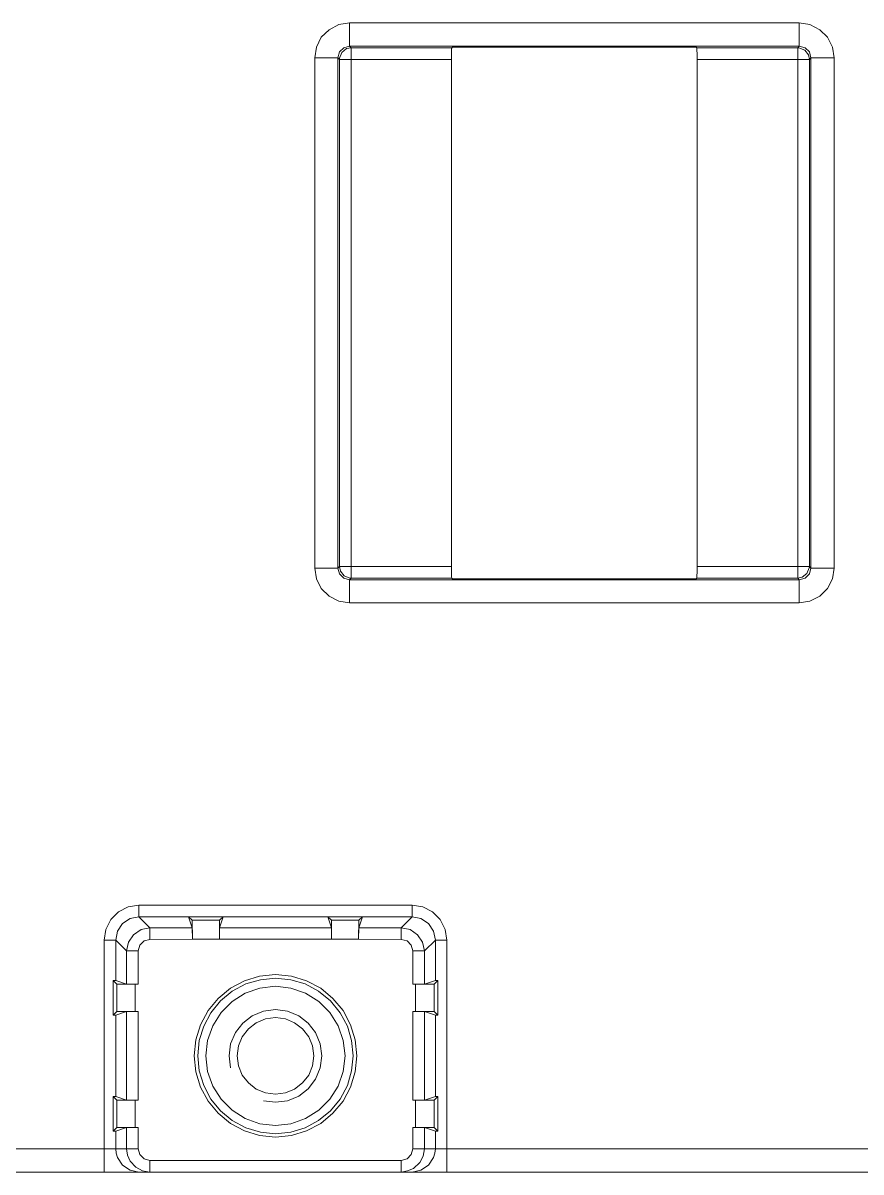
# Model space of a CAD drawing. Header units: millimetres. Extents: x 33157 to 59611, y -29750 to 1750.
# Drawn here: x 54873.83 to 54909.94, y -3217.21 to -3167.72 of the extents above; entities that cross this region are included whole.
import ezdxf

# ---------------------------------------------------------------- set-up
doc = ezdxf.new("R2010")
doc.units = ezdxf.units.MM
doc.layers.add('layer 1', color=7, linetype='Continuous', lineweight=18)

msp = doc.modelspace()

# ---------------------------------------------------------------- linework, layer by layer
at = {"layer": 'layer 1', "lineweight": 9}
for p, q in [((54887.894, -3167.717), (54887.894, -3168.717)), ((54907.277, -3167.717), (54907.277, -3168.717)), ((54886.401, -3169.217), (54886.401, -3191.2)), ((54887.393, -3169.217), (54887.393, -3191.2)), ((54887.964, -3168.787), (54887.964, -3191.63)), ((54907.215, -3168.787), (54907.215, -3191.63)), ((54907.777, -3169.217), (54907.777, -3191.2)), ((54908.778, -3169.217), (54908.778, -3191.2)), ((54887.463, -3169.287), (54887.463, -3191.13)), ((54892.3, -3169.287), (54892.3, -3191.13)), ((54902.879, -3169.287), (54902.879, -3191.13)), ((54907.716, -3169.287), (54907.716, -3191.13)), ((54887.894, -3191.701), (54887.894, -3192.701)), ((54907.277, -3191.701), (54907.277, -3192.701)), ((54878.817, -3205.724), (54878.817, -3206.225)), ((54890.597, -3205.724), (54890.597, -3206.225)), ((54879.291, -3206.69), (54879.291, -3207.19)), ((54882.293, -3206.69), (54882.293, -3207.181)), ((54887.121, -3206.365), (54887.121, -3207.181)), ((54887.121, -3206.69), (54887.121, -3207.181)), ((54890.123, -3206.69), (54890.123, -3207.19)), ((54877.324, -3207.225), (54877.324, -3217.212)), ((54877.825, -3207.225), (54877.825, -3208.963)), ((54891.598, -3207.225), (54891.598, -3208.963)), ((54892.099, -3207.225), (54892.099, -3217.212)), ((54878.29, -3207.69), (54878.29, -3209.121)), ((54878.79, -3207.69), (54878.79, -3209.121)), ((54890.624, -3207.69), (54890.624, -3209.121)), ((54891.124, -3207.69), (54891.124, -3209.121)), ((54877.71, -3208.963), (54877.71, -3210.454)), ((54877.868, -3209.121), (54877.868, -3210.296)), ((54878.667, -3209.121), (54878.667, -3210.296)), ((54890.747, -3209.121), (54890.747, -3210.296)), ((54891.545, -3209.121), (54891.545, -3210.296)), ((54891.703, -3208.963), (54891.703, -3210.454)), ((54878.29, -3210.296), (54878.29, -3214.123)), ((54878.79, -3210.296), (54878.79, -3214.123)), ((54890.624, -3210.296), (54890.624, -3214.123)), ((54891.124, -3210.296), (54891.124, -3214.123)), ((54877.825, -3210.454), (54877.825, -3213.965)), ((54891.598, -3210.454), (54891.598, -3213.965)), ((54877.71, -3213.965), (54877.71, -3215.457)), ((54877.868, -3214.114), (54877.868, -3215.299)), ((54878.667, -3214.123), (54878.667, -3215.29)), ((54890.747, -3214.123), (54890.747, -3215.29)), ((54891.545, -3214.114), (54891.545, -3215.299)), ((54891.703, -3213.965), (54891.703, -3215.457)), ((54877.825, -3215.457), (54877.825, -3216.211)), ((54878.29, -3215.299), (54878.29, -3216.211)), ((54878.79, -3215.29), (54878.79, -3216.211)), ((54890.624, -3215.29), (54890.624, -3216.211)), ((54891.124, -3215.299), (54891.124, -3216.211)), ((54891.598, -3215.457), (54891.598, -3216.211)), ((54879.291, -3216.712), (54879.291, -3217.212)), ((54890.123, -3216.712), (54890.123, -3217.212))]:
    msp.add_line(p, q, dxfattribs=at)
for points, knots in [([(54887.894, -3167.717), (54887.894, -3167.717), (54887.437, -3167.787), (54887.437, -3167.787), (54887.437, -3167.787), (54887.016, -3168.006), (54887.016, -3168.006), (54887.016, -3168.006), (54886.682, -3168.331), (54886.682, -3168.331), (54886.682, -3168.331), (54886.471, -3168.752), (54886.471, -3168.752), (54886.471, -3168.752), (54886.401, -3169.217), (54886.401, -3169.217)], [0, 0, 0, 0, 152152.135528, 152152.135528, 152152.135528, 304304.271057, 304304.271057, 304304.271057, 456456.406585, 456456.406585, 456456.406585, 608608.542113, 608608.542113, 608608.542113, 760760.677642, 760760.677642, 760760.677642, 760760.677642]), ([(54908.778, -3169.217), (54908.778, -3169.217), (54908.707, -3168.752), (54908.707, -3168.752), (54908.707, -3168.752), (54908.497, -3168.331), (54908.497, -3168.331), (54908.497, -3168.331), (54908.163, -3168.006), (54908.163, -3168.006), (54908.163, -3168.006), (54907.742, -3167.787), (54907.742, -3167.787), (54907.742, -3167.787), (54907.277, -3167.717), (54907.277, -3167.717)], [0, 0, 0, 0, 152210.194317, 152210.194317, 152210.194317, 304420.388634, 304420.388634, 304420.388634, 456630.582951, 456630.582951, 456630.582951, 608840.777267, 608840.777267, 608840.777267, 761050.971584, 761050.971584, 761050.971584, 761050.971584]), ([(54887.894, -3168.717), (54887.894, -3168.717), (54887.648, -3168.787), (54887.648, -3168.787), (54887.648, -3168.787), (54887.463, -3168.963), (54887.463, -3168.963), (54887.463, -3168.963), (54887.393, -3169.217), (54887.393, -3169.217)], [0, 0, 0, 0, 162601.489823, 162601.489823, 162601.489823, 325202.979645, 325202.979645, 325202.979645, 487804.469468, 487804.469468, 487804.469468, 487804.469468]), ([(54907.777, -3169.217), (54907.777, -3169.217), (54907.716, -3168.963), (54907.716, -3168.963), (54907.716, -3168.963), (54907.531, -3168.787), (54907.531, -3168.787), (54907.531, -3168.787), (54907.277, -3168.717), (54907.277, -3168.717)], [0, 0, 0, 0, 162659.407364, 162659.407364, 162659.407364, 325318.814727, 325318.814727, 325318.814727, 487978.222091, 487978.222091, 487978.222091, 487978.222091]), ([(54887.771, -3168.822), (54887.771, -3168.822), (54887.569, -3168.989), (54887.569, -3168.989), (54887.569, -3168.989), (54887.472, -3169.235), (54887.472, -3169.235)], [0, 0, 0, 0, 176465.998429, 176465.998429, 176465.998429, 352931.996858, 352931.996858, 352931.996858, 352931.996858]), ([(54892.309, -3168.787), (54892.309, -3168.787), (54892.309, -3168.796), (54892.309, -3168.796), (54892.309, -3168.796), (54892.3, -3168.822), (54892.3, -3168.822), (54892.3, -3168.822), (54892.3, -3168.875), (54892.3, -3168.875), (54892.3, -3168.875), (54892.3, -3168.936), (54892.3, -3168.936), (54892.3, -3168.936), (54892.3, -3169.007), (54892.3, -3169.007), (54892.3, -3169.007), (54892.3, -3169.094), (54892.3, -3169.094), (54892.3, -3169.094), (54892.3, -3169.191), (54892.3, -3169.191), (54892.3, -3169.191), (54892.3, -3169.287), (54892.3, -3169.287)], [0, 0, 0, 0, 146494.088506, 146494.088506, 146494.088506, 292988.177012, 292988.177012, 292988.177012, 439482.265517, 439482.265517, 439482.265517, 585976.354023, 585976.354023, 585976.354023, 732470.442529, 732470.442529, 732470.442529, 878964.531035, 878964.531035, 878964.531035, 1025458.61954, 1025458.61954, 1025458.61954, 1171952.708046, 1171952.708046, 1171952.708046, 1171952.708046]), ([(54902.879, -3169.287), (54902.879, -3169.287), (54902.879, -3169.191), (54902.879, -3169.191), (54902.879, -3169.191), (54902.879, -3169.094), (54902.879, -3169.094), (54902.879, -3169.094), (54902.879, -3169.007), (54902.879, -3169.007), (54902.879, -3169.007), (54902.87, -3168.936), (54902.87, -3168.936), (54902.87, -3168.936), (54902.87, -3168.875), (54902.87, -3168.875), (54902.87, -3168.875), (54902.87, -3168.822), (54902.87, -3168.822), (54902.87, -3168.822), (54902.87, -3168.796), (54902.87, -3168.796), (54902.87, -3168.796), (54902.87, -3168.787), (54902.87, -3168.787)], [0, 0, 0, 0, 146521.433769, 146521.433769, 146521.433769, 293042.867539, 293042.867539, 293042.867539, 439564.301308, 439564.301308, 439564.301308, 586085.735077, 586085.735077, 586085.735077, 732607.168847, 732607.168847, 732607.168847, 879128.602616, 879128.602616, 879128.602616, 1025650.036385, 1025650.036385, 1025650.036385, 1172171.470155, 1172171.470155, 1172171.470155, 1172171.470155]), ([(54907.672, -3169.094), (54907.672, -3169.094), (54907.514, -3168.884), (54907.514, -3168.884), (54907.514, -3168.884), (54907.268, -3168.787), (54907.268, -3168.787)], [0, 0, 0, 0, 176527.992055, 176527.992055, 176527.992055, 353055.984111, 353055.984111, 353055.984111, 353055.984111]), ([(54886.401, -3191.2), (54886.401, -3191.2), (54886.471, -3191.666), (54886.471, -3191.666), (54886.471, -3191.666), (54886.682, -3192.078), (54886.682, -3192.078), (54886.682, -3192.078), (54887.016, -3192.411), (54887.016, -3192.411), (54887.016, -3192.411), (54887.437, -3192.622), (54887.437, -3192.622), (54887.437, -3192.622), (54887.894, -3192.701), (54887.894, -3192.701)], [0, 0, 0, 0, 152183.88169, 152183.88169, 152183.88169, 304367.76338, 304367.76338, 304367.76338, 456551.645069, 456551.645069, 456551.645069, 608735.526759, 608735.526759, 608735.526759, 760919.408449, 760919.408449, 760919.408449, 760919.408449]), ([(54887.393, -3191.2), (54887.393, -3191.2), (54887.463, -3191.446), (54887.463, -3191.446), (54887.463, -3191.446), (54887.648, -3191.63), (54887.648, -3191.63), (54887.648, -3191.63), (54887.894, -3191.701), (54887.894, -3191.701)], [0, 0, 0, 0, 162632.702494, 162632.702494, 162632.702494, 325265.404988, 325265.404988, 325265.404988, 487898.107482, 487898.107482, 487898.107482, 487898.107482]), ([(54887.507, -3191.323), (54887.507, -3191.323), (54887.665, -3191.534), (54887.665, -3191.534), (54887.665, -3191.534), (54887.911, -3191.63), (54887.911, -3191.63)], [0, 0, 0, 0, 176504.243212, 176504.243212, 176504.243212, 353008.486423, 353008.486423, 353008.486423, 353008.486423]), ([(54892.3, -3191.13), (54892.3, -3191.13), (54892.3, -3191.227), (54892.3, -3191.227), (54892.3, -3191.227), (54892.3, -3191.323), (54892.3, -3191.323), (54892.3, -3191.323), (54892.3, -3191.411), (54892.3, -3191.411), (54892.3, -3191.411), (54892.3, -3191.481), (54892.3, -3191.481), (54892.3, -3191.481), (54892.3, -3191.543), (54892.3, -3191.543), (54892.3, -3191.543), (54892.3, -3191.595), (54892.3, -3191.595), (54892.3, -3191.595), (54892.309, -3191.622), (54892.309, -3191.622), (54892.309, -3191.622), (54892.309, -3191.63), (54892.309, -3191.63)], [0, 0, 0, 0, 146525.330256, 146525.330256, 146525.330256, 293050.660511, 293050.660511, 293050.660511, 439575.990767, 439575.990767, 439575.990767, 586101.321022, 586101.321022, 586101.321022, 732626.651278, 732626.651278, 732626.651278, 879151.981533, 879151.981533, 879151.981533, 1025677.311789, 1025677.311789, 1025677.311789, 1172202.642045, 1172202.642045, 1172202.642045, 1172202.642045]), ([(54902.87, -3191.63), (54902.87, -3191.63), (54902.87, -3191.622), (54902.87, -3191.622), (54902.87, -3191.622), (54902.87, -3191.595), (54902.87, -3191.595), (54902.87, -3191.595), (54902.87, -3191.543), (54902.87, -3191.543), (54902.87, -3191.543), (54902.87, -3191.481), (54902.87, -3191.481), (54902.87, -3191.481), (54902.879, -3191.411), (54902.879, -3191.411), (54902.879, -3191.411), (54902.879, -3191.323), (54902.879, -3191.323), (54902.879, -3191.323), (54902.879, -3191.227), (54902.879, -3191.227), (54902.879, -3191.227), (54902.879, -3191.13), (54902.879, -3191.13)], [0, 0, 0, 0, 146553.050463, 146553.050463, 146553.050463, 293106.100926, 293106.100926, 293106.100926, 439659.151389, 439659.151389, 439659.151389, 586212.201852, 586212.201852, 586212.201852, 732765.252316, 732765.252316, 732765.252316, 879318.302779, 879318.302779, 879318.302779, 1025871.353242, 1025871.353242, 1025871.353242, 1172424.403705, 1172424.403705, 1172424.403705, 1172424.403705]), ([(54907.277, -3192.701), (54907.277, -3192.701), (54907.742, -3192.622), (54907.742, -3192.622), (54907.742, -3192.622), (54908.163, -3192.411), (54908.163, -3192.411), (54908.163, -3192.411), (54908.497, -3192.078), (54908.497, -3192.078), (54908.497, -3192.078), (54908.707, -3191.666), (54908.707, -3191.666), (54908.707, -3191.666), (54908.778, -3191.2), (54908.778, -3191.2)], [0, 0, 0, 0, 152241.936114, 152241.936114, 152241.936114, 304483.872227, 304483.872227, 304483.872227, 456725.808341, 456725.808341, 456725.808341, 608967.744455, 608967.744455, 608967.744455, 761209.680568, 761209.680568, 761209.680568, 761209.680568]), ([(54907.277, -3191.701), (54907.277, -3191.701), (54907.531, -3191.63), (54907.531, -3191.63), (54907.531, -3191.63), (54907.716, -3191.446), (54907.716, -3191.446), (54907.716, -3191.446), (54907.777, -3191.2), (54907.777, -3191.2)], [0, 0, 0, 0, 162690.618685, 162690.618685, 162690.618685, 325381.237369, 325381.237369, 325381.237369, 488071.856054, 488071.856054, 488071.856054, 488071.856054]), ([(54907.4, -3191.595), (54907.4, -3191.595), (54907.61, -3191.429), (54907.61, -3191.429), (54907.61, -3191.429), (54907.707, -3191.183), (54907.707, -3191.183)], [0, 0, 0, 0, 176566.225669, 176566.225669, 176566.225669, 353132.451337, 353132.451337, 353132.451337, 353132.451337]), ([(54878.817, -3205.724), (54878.817, -3205.724), (54878.36, -3205.794), (54878.36, -3205.794), (54878.36, -3205.794), (54877.939, -3206.005), (54877.939, -3206.005), (54877.939, -3206.005), (54877.605, -3206.339), (54877.605, -3206.339), (54877.605, -3206.339), (54877.394, -3206.76), (54877.394, -3206.76), (54877.394, -3206.76), (54877.324, -3207.225), (54877.324, -3207.225)], [0, 0, 0, 0, 152179.056856, 152179.056856, 152179.056856, 304358.113713, 304358.113713, 304358.113713, 456537.170569, 456537.170569, 456537.170569, 608716.227425, 608716.227425, 608716.227425, 760895.284282, 760895.284282, 760895.284282, 760895.284282]), ([(54892.099, -3207.225), (54892.099, -3207.225), (54892.019, -3206.76), (54892.019, -3206.76), (54892.019, -3206.76), (54891.809, -3206.339), (54891.809, -3206.339), (54891.809, -3206.339), (54891.475, -3206.005), (54891.475, -3206.005), (54891.475, -3206.005), (54891.063, -3205.794), (54891.063, -3205.794), (54891.063, -3205.794), (54890.597, -3205.724), (54890.597, -3205.724)], [0, 0, 0, 0, 152216.614926, 152216.614926, 152216.614926, 304433.229853, 304433.229853, 304433.229853, 456649.844779, 456649.844779, 456649.844779, 608866.459705, 608866.459705, 608866.459705, 761083.074632, 761083.074632, 761083.074632, 761083.074632]), ([(54878.817, -3206.225), (54878.817, -3206.225), (54878.439, -3206.295), (54878.439, -3206.295), (54878.439, -3206.295), (54878.114, -3206.514), (54878.114, -3206.514), (54878.114, -3206.514), (54877.895, -3206.839), (54877.895, -3206.839), (54877.895, -3206.839), (54877.825, -3207.225), (54877.825, -3207.225)], [0, 0, 0, 0, 156506.190514, 156506.190514, 156506.190514, 313012.381028, 313012.381028, 313012.381028, 469518.571542, 469518.571542, 469518.571542, 626024.762056, 626024.762056, 626024.762056, 626024.762056]), ([(54891.598, -3207.225), (54891.598, -3207.225), (54891.519, -3206.839), (54891.519, -3206.839), (54891.519, -3206.839), (54891.3, -3206.514), (54891.3, -3206.514), (54891.3, -3206.514), (54890.975, -3206.295), (54890.975, -3206.295), (54890.975, -3206.295), (54890.597, -3206.225), (54890.597, -3206.225)], [0, 0, 0, 0, 156542.631304, 156542.631304, 156542.631304, 313085.262608, 313085.262608, 313085.262608, 469627.893912, 469627.893912, 469627.893912, 626170.525216, 626170.525216, 626170.525216, 626170.525216]), ([(54879.291, -3206.69), (54879.291, -3206.69), (54878.913, -3206.769), (54878.913, -3206.769), (54878.913, -3206.769), (54878.588, -3206.988), (54878.588, -3206.988), (54878.588, -3206.988), (54878.369, -3207.313), (54878.369, -3207.313), (54878.369, -3207.313), (54878.29, -3207.69), (54878.29, -3207.69)], [0, 0, 0, 0, 156508.204049, 156508.204049, 156508.204049, 313016.408098, 313016.408098, 313016.408098, 469524.612147, 469524.612147, 469524.612147, 626032.816196, 626032.816196, 626032.816196, 626032.816196]), ([(54891.124, -3207.69), (54891.124, -3207.69), (54891.045, -3207.313), (54891.045, -3207.313), (54891.045, -3207.313), (54890.834, -3206.988), (54890.834, -3206.988), (54890.834, -3206.988), (54890.51, -3206.769), (54890.51, -3206.769), (54890.51, -3206.769), (54890.123, -3206.69), (54890.123, -3206.69)], [0, 0, 0, 0, 156542.052478, 156542.052478, 156542.052478, 313084.104957, 313084.104957, 313084.104957, 469626.157435, 469626.157435, 469626.157435, 626168.209913, 626168.209913, 626168.209913, 626168.209913]), ([(54879.291, -3207.19), (54879.291, -3207.19), (54879.045, -3207.26), (54879.045, -3207.26), (54879.045, -3207.26), (54878.86, -3207.444), (54878.86, -3207.444), (54878.86, -3207.444), (54878.79, -3207.69), (54878.79, -3207.69)], [0, 0, 0, 0, 162629.977243, 162629.977243, 162629.977243, 325259.954486, 325259.954486, 325259.954486, 487889.931729, 487889.931729, 487889.931729, 487889.931729]), ([(54890.624, -3207.69), (54890.624, -3207.69), (54890.553, -3207.444), (54890.553, -3207.444), (54890.553, -3207.444), (54890.378, -3207.26), (54890.378, -3207.26), (54890.378, -3207.26), (54890.123, -3207.19), (54890.123, -3207.19)], [0, 0, 0, 0, 162663.250289, 162663.250289, 162663.250289, 325326.500578, 325326.500578, 325326.500578, 487989.750867, 487989.750867, 487989.750867, 487989.750867]), ([(54888.21, -3212.21), (54888.21, -3212.21), (54888.139, -3211.525), (54888.139, -3211.525), (54888.139, -3211.525), (54887.937, -3210.867), (54887.937, -3210.867), (54887.937, -3210.867), (54887.621, -3210.261), (54887.621, -3210.261), (54887.621, -3210.261), (54887.182, -3209.735), (54887.182, -3209.735), (54887.182, -3209.735), (54886.656, -3209.296), (54886.656, -3209.296), (54886.656, -3209.296), (54886.05, -3208.971), (54886.05, -3208.971), (54886.05, -3208.971), (54885.392, -3208.778), (54885.392, -3208.778), (54885.392, -3208.778), (54884.707, -3208.708), (54884.707, -3208.708), (54884.707, -3208.708), (54884.022, -3208.778), (54884.022, -3208.778), (54884.022, -3208.778), (54883.373, -3208.971), (54883.373, -3208.971), (54883.373, -3208.971), (54882.767, -3209.296), (54882.767, -3209.296), (54882.767, -3209.296), (54882.231, -3209.735), (54882.231, -3209.735), (54882.231, -3209.735), (54881.801, -3210.261), (54881.801, -3210.261), (54881.801, -3210.261), (54881.476, -3210.867), (54881.476, -3210.867), (54881.476, -3210.867), (54881.275, -3211.525), (54881.275, -3211.525), (54881.275, -3211.525), (54881.204, -3212.21), (54881.204, -3212.21), (54881.204, -3212.21), (54881.275, -3212.894), (54881.275, -3212.894), (54881.275, -3212.894), (54881.476, -3213.552), (54881.476, -3213.552), (54881.476, -3213.552), (54881.801, -3214.158), (54881.801, -3214.158), (54881.801, -3214.158), (54882.231, -3214.684), (54882.231, -3214.684), (54882.231, -3214.684), (54882.767, -3215.123), (54882.767, -3215.123), (54882.767, -3215.123), (54883.373, -3215.439), (54883.373, -3215.439), (54883.373, -3215.439), (54884.022, -3215.641), (54884.022, -3215.641), (54884.022, -3215.641), (54884.707, -3215.711), (54884.707, -3215.711), (54884.707, -3215.711), (54885.392, -3215.641), (54885.392, -3215.641), (54885.392, -3215.641), (54886.05, -3215.439), (54886.05, -3215.439), (54886.05, -3215.439), (54886.656, -3215.123), (54886.656, -3215.123), (54886.656, -3215.123), (54887.182, -3214.684), (54887.182, -3214.684), (54887.182, -3214.684), (54887.621, -3214.158), (54887.621, -3214.158), (54887.621, -3214.158), (54887.937, -3213.552), (54887.937, -3213.552), (54887.937, -3213.552), (54888.139, -3212.894), (54888.139, -3212.894), (54888.139, -3212.894), (54888.21, -3212.21), (54888.21, -3212.21)], [0, 0, 0, 0, 139023.670189, 139023.670189, 139023.670189, 278047.340378, 278047.340378, 278047.340378, 417071.010566, 417071.010566, 417071.010566, 556094.680755, 556094.680755, 556094.680755, 695118.350944, 695118.350944, 695118.350944, 834142.021133, 834142.021133, 834142.021133, 973165.691322, 973165.691322, 973165.691322, 1112189.361511, 1112189.361511, 1112189.361511, 1251213.031699, 1251213.031699, 1251213.031699, 1390236.701888, 1390236.701888, 1390236.701888, 1529260.372077, 1529260.372077, 1529260.372077, 1668284.042266, 1668284.042266, 1668284.042266, 1807307.712455, 1807307.712455, 1807307.712455, 1946331.382643, 1946331.382643, 1946331.382643, 2085355.052832, 2085355.052832, 2085355.052832, 2224378.723021, 2224378.723021, 2224378.723021, 2363402.39321, 2363402.39321, 2363402.39321, 2502426.063399, 2502426.063399, 2502426.063399, 2641449.733587, 2641449.733587, 2641449.733587, 2780473.403776, 2780473.403776, 2780473.403776, 2919497.073965, 2919497.073965, 2919497.073965, 3058520.744154, 3058520.744154, 3058520.744154, 3197544.414343, 3197544.414343, 3197544.414343, 3336568.084532, 3336568.084532, 3336568.084532, 3475591.75472, 3475591.75472, 3475591.75472, 3614615.424909, 3614615.424909, 3614615.424909, 3753639.095098, 3753639.095098, 3753639.095098, 3892662.765287, 3892662.765287, 3892662.765287, 4031686.435476, 4031686.435476, 4031686.435476, 4170710.105664, 4170710.105664, 4170710.105664, 4309733.775853, 4309733.775853, 4309733.775853, 4448757.446042, 4448757.446042, 4448757.446042, 4448757.446042]), ([(54877.825, -3208.963), (54877.825, -3208.963), (54877.816, -3208.963), (54877.816, -3208.963), (54877.816, -3208.963), (54877.789, -3208.963), (54877.789, -3208.963), (54877.789, -3208.963), (54877.754, -3208.963), (54877.754, -3208.963), (54877.754, -3208.963), (54877.71, -3208.963), (54877.71, -3208.963)], [0, 0, 0, 0, 156509.463274, 156509.463274, 156509.463274, 313018.926549, 313018.926549, 313018.926549, 469528.389823, 469528.389823, 469528.389823, 626037.853098, 626037.853098, 626037.853098, 626037.853098]), ([(54877.868, -3209.121), (54877.868, -3209.121), (54877.886, -3209.121), (54877.886, -3209.121), (54877.886, -3209.121), (54877.93, -3209.121), (54877.93, -3209.121), (54877.93, -3209.121), (54878, -3209.121), (54878, -3209.121), (54878, -3209.121), (54878.105, -3209.121), (54878.105, -3209.121), (54878.105, -3209.121), (54878.228, -3209.121), (54878.228, -3209.121), (54878.228, -3209.121), (54878.36, -3209.121), (54878.36, -3209.121), (54878.36, -3209.121), (54878.509, -3209.121), (54878.509, -3209.121), (54878.509, -3209.121), (54878.667, -3209.121), (54878.667, -3209.121)], [0, 0, 0, 0, 146513.395901, 146513.395901, 146513.395901, 293026.791803, 293026.791803, 293026.791803, 439540.187704, 439540.187704, 439540.187704, 586053.583605, 586053.583605, 586053.583605, 732566.979506, 732566.979506, 732566.979506, 879080.375408, 879080.375408, 879080.375408, 1025593.771309, 1025593.771309, 1025593.771309, 1172107.16721, 1172107.16721, 1172107.16721, 1172107.16721]), ([(54878.29, -3209.121), (54878.29, -3209.121), (54878.307, -3209.121), (54878.307, -3209.121), (54878.307, -3209.121), (54878.334, -3209.121), (54878.334, -3209.121), (54878.334, -3209.121), (54878.378, -3209.121), (54878.378, -3209.121), (54878.378, -3209.121), (54878.448, -3209.121), (54878.448, -3209.121), (54878.448, -3209.121), (54878.518, -3209.121), (54878.518, -3209.121), (54878.518, -3209.121), (54878.606, -3209.121), (54878.606, -3209.121), (54878.606, -3209.121), (54878.694, -3209.121), (54878.694, -3209.121), (54878.694, -3209.121), (54878.79, -3209.121), (54878.79, -3209.121)], [0, 0, 0, 0, 146514.383051, 146514.383051, 146514.383051, 293028.766102, 293028.766102, 293028.766102, 439543.149153, 439543.149153, 439543.149153, 586057.532205, 586057.532205, 586057.532205, 732571.915256, 732571.915256, 732571.915256, 879086.298307, 879086.298307, 879086.298307, 1025600.681358, 1025600.681358, 1025600.681358, 1172115.064409, 1172115.064409, 1172115.064409, 1172115.064409]), ([(54888.06, -3212.21), (54888.06, -3212.21), (54887.99, -3211.551), (54887.99, -3211.551), (54887.99, -3211.551), (54887.806, -3210.928), (54887.806, -3210.928), (54887.806, -3210.928), (54887.49, -3210.349), (54887.49, -3210.349), (54887.49, -3210.349), (54887.077, -3209.84), (54887.077, -3209.84), (54887.077, -3209.84), (54886.568, -3209.428), (54886.568, -3209.428), (54886.568, -3209.428), (54885.989, -3209.112), (54885.989, -3209.112), (54885.989, -3209.112), (54885.365, -3208.927), (54885.365, -3208.927), (54885.365, -3208.927), (54884.707, -3208.857), (54884.707, -3208.857), (54884.707, -3208.857), (54884.057, -3208.927), (54884.057, -3208.927), (54884.057, -3208.927), (54883.425, -3209.112), (54883.425, -3209.112), (54883.425, -3209.112), (54882.846, -3209.428), (54882.846, -3209.428), (54882.846, -3209.428), (54882.337, -3209.84), (54882.337, -3209.84), (54882.337, -3209.84), (54881.924, -3210.349), (54881.924, -3210.349), (54881.924, -3210.349), (54881.617, -3210.928), (54881.617, -3210.928), (54881.617, -3210.928), (54881.424, -3211.551), (54881.424, -3211.551), (54881.424, -3211.551), (54881.362, -3212.21), (54881.362, -3212.21), (54881.362, -3212.21), (54881.424, -3212.859), (54881.424, -3212.859), (54881.424, -3212.859), (54881.617, -3213.491), (54881.617, -3213.491), (54881.617, -3213.491), (54881.924, -3214.07), (54881.924, -3214.07), (54881.924, -3214.07), (54882.337, -3214.579), (54882.337, -3214.579), (54882.337, -3214.579), (54882.846, -3214.991), (54882.846, -3214.991), (54882.846, -3214.991), (54883.425, -3215.307), (54883.425, -3215.307), (54883.425, -3215.307), (54884.057, -3215.492), (54884.057, -3215.492), (54884.057, -3215.492), (54884.707, -3215.562), (54884.707, -3215.562), (54884.707, -3215.562), (54885.365, -3215.492), (54885.365, -3215.492), (54885.365, -3215.492), (54885.989, -3215.307), (54885.989, -3215.307), (54885.989, -3215.307), (54886.568, -3214.991), (54886.568, -3214.991), (54886.568, -3214.991), (54887.077, -3214.579), (54887.077, -3214.579), (54887.077, -3214.579), (54887.49, -3214.07), (54887.49, -3214.07), (54887.49, -3214.07), (54887.806, -3213.491), (54887.806, -3213.491), (54887.806, -3213.491), (54887.99, -3212.859), (54887.99, -3212.859), (54887.99, -3212.859), (54888.06, -3212.21), (54888.06, -3212.21)], [0, 0, 0, 0, 139024.21953, 139024.21953, 139024.21953, 278048.439061, 278048.439061, 278048.439061, 417072.658591, 417072.658591, 417072.658591, 556096.878122, 556096.878122, 556096.878122, 695121.097652, 695121.097652, 695121.097652, 834145.317182, 834145.317182, 834145.317182, 973169.536713, 973169.536713, 973169.536713, 1112193.756243, 1112193.756243, 1112193.756243, 1251217.975774, 1251217.975774, 1251217.975774, 1390242.195304, 1390242.195304, 1390242.195304, 1529266.414834, 1529266.414834, 1529266.414834, 1668290.634365, 1668290.634365, 1668290.634365, 1807314.853895, 1807314.853895, 1807314.853895, 1946339.073425, 1946339.073425, 1946339.073425, 2085363.292956, 2085363.292956, 2085363.292956, 2224387.512486, 2224387.512486, 2224387.512486, 2363411.732017, 2363411.732017, 2363411.732017, 2502435.951547, 2502435.951547, 2502435.951547, 2641460.171077, 2641460.171077, 2641460.171077, 2780484.390608, 2780484.390608, 2780484.390608, 2919508.610138, 2919508.610138, 2919508.610138, 3058532.829669, 3058532.829669, 3058532.829669, 3197557.049199, 3197557.049199, 3197557.049199, 3336581.268729, 3336581.268729, 3336581.268729, 3475605.48826, 3475605.48826, 3475605.48826, 3614629.70779, 3614629.70779, 3614629.70779, 3753653.927321, 3753653.927321, 3753653.927321, 3892678.146851, 3892678.146851, 3892678.146851, 4031702.366381, 4031702.366381, 4031702.366381, 4170726.585912, 4170726.585912, 4170726.585912, 4309750.805442, 4309750.805442, 4309750.805442, 4448775.024973, 4448775.024973, 4448775.024973, 4448775.024973]), ([(54887.709, -3212.21), (54887.709, -3212.21), (54887.63, -3211.543), (54887.63, -3211.543), (54887.63, -3211.543), (54887.411, -3210.911), (54887.411, -3210.911), (54887.411, -3210.911), (54887.051, -3210.34), (54887.051, -3210.34), (54887.051, -3210.34), (54886.577, -3209.866), (54886.577, -3209.866), (54886.577, -3209.866), (54886.006, -3209.507), (54886.006, -3209.507), (54886.006, -3209.507), (54885.374, -3209.287), (54885.374, -3209.287), (54885.374, -3209.287), (54884.707, -3209.208), (54884.707, -3209.208), (54884.707, -3209.208), (54884.04, -3209.287), (54884.04, -3209.287), (54884.04, -3209.287), (54883.408, -3209.507), (54883.408, -3209.507), (54883.408, -3209.507), (54882.837, -3209.866), (54882.837, -3209.866), (54882.837, -3209.866), (54882.363, -3210.34), (54882.363, -3210.34), (54882.363, -3210.34), (54882.003, -3210.911), (54882.003, -3210.911), (54882.003, -3210.911), (54881.784, -3211.543), (54881.784, -3211.543), (54881.784, -3211.543), (54881.705, -3212.21), (54881.705, -3212.21), (54881.705, -3212.21), (54881.784, -3212.877), (54881.784, -3212.877), (54881.784, -3212.877), (54882.003, -3213.508), (54882.003, -3213.508), (54882.003, -3213.508), (54882.363, -3214.079), (54882.363, -3214.079), (54882.363, -3214.079), (54882.837, -3214.553), (54882.837, -3214.553), (54882.837, -3214.553), (54883.408, -3214.913), (54883.408, -3214.913), (54883.408, -3214.913), (54884.04, -3215.132), (54884.04, -3215.132), (54884.04, -3215.132), (54884.707, -3215.211), (54884.707, -3215.211), (54884.707, -3215.211), (54885.374, -3215.132), (54885.374, -3215.132), (54885.374, -3215.132), (54886.006, -3214.913), (54886.006, -3214.913), (54886.006, -3214.913), (54886.577, -3214.553), (54886.577, -3214.553), (54886.577, -3214.553), (54887.051, -3214.079), (54887.051, -3214.079), (54887.051, -3214.079), (54887.411, -3213.508), (54887.411, -3213.508), (54887.411, -3213.508), (54887.63, -3212.877), (54887.63, -3212.877), (54887.63, -3212.877), (54887.709, -3212.21), (54887.709, -3212.21)], [0, 0, 0, 0, 139382.557135, 139382.557135, 139382.557135, 278765.11427, 278765.11427, 278765.11427, 418147.671405, 418147.671405, 418147.671405, 557530.22854, 557530.22854, 557530.22854, 696912.785675, 696912.785675, 696912.785675, 836295.34281, 836295.34281, 836295.34281, 975677.899945, 975677.899945, 975677.899945, 1115060.457081, 1115060.457081, 1115060.457081, 1254443.014216, 1254443.014216, 1254443.014216, 1393825.571351, 1393825.571351, 1393825.571351, 1533208.128486, 1533208.128486, 1533208.128486, 1672590.685621, 1672590.685621, 1672590.685621, 1811973.242756, 1811973.242756, 1811973.242756, 1951355.799891, 1951355.799891, 1951355.799891, 2090738.357026, 2090738.357026, 2090738.357026, 2230120.914161, 2230120.914161, 2230120.914161, 2369503.471296, 2369503.471296, 2369503.471296, 2508886.028431, 2508886.028431, 2508886.028431, 2648268.585566, 2648268.585566, 2648268.585566, 2787651.142701, 2787651.142701, 2787651.142701, 2927033.699836, 2927033.699836, 2927033.699836, 3066416.256971, 3066416.256971, 3066416.256971, 3205798.814106, 3205798.814106, 3205798.814106, 3345181.371242, 3345181.371242, 3345181.371242, 3484563.928377, 3484563.928377, 3484563.928377, 3623946.485512, 3623946.485512, 3623946.485512, 3763329.042647, 3763329.042647, 3763329.042647, 3902711.599782, 3902711.599782, 3902711.599782, 3902711.599782]), ([(54891.703, -3208.963), (54891.703, -3208.963), (54891.66, -3208.963), (54891.66, -3208.963), (54891.66, -3208.963), (54891.624, -3208.963), (54891.624, -3208.963), (54891.624, -3208.963), (54891.607, -3208.963), (54891.607, -3208.963), (54891.607, -3208.963), (54891.598, -3208.963), (54891.598, -3208.963)], [0, 0, 0, 0, 156547.712166, 156547.712166, 156547.712166, 313095.424332, 313095.424332, 313095.424332, 469643.136497, 469643.136497, 469643.136497, 626190.848663, 626190.848663, 626190.848663, 626190.848663]), ([(54884.189, -3214.14), (54884.189, -3214.14), (54884.707, -3214.21), (54884.707, -3214.21), (54884.707, -3214.21), (54885.225, -3214.14), (54885.225, -3214.14), (54885.225, -3214.14), (54885.708, -3213.938), (54885.708, -3213.938), (54885.708, -3213.938), (54886.12, -3213.622), (54886.12, -3213.622), (54886.12, -3213.622), (54886.436, -3213.21), (54886.436, -3213.21), (54886.436, -3213.21), (54886.638, -3212.727), (54886.638, -3212.727), (54886.638, -3212.727), (54886.708, -3212.21), (54886.708, -3212.21), (54886.708, -3212.21), (54886.638, -3211.692), (54886.638, -3211.692), (54886.638, -3211.692), (54886.436, -3211.209), (54886.436, -3211.209), (54886.436, -3211.209), (54886.12, -3210.797), (54886.12, -3210.797), (54886.12, -3210.797), (54885.708, -3210.481), (54885.708, -3210.481), (54885.708, -3210.481), (54885.225, -3210.279), (54885.225, -3210.279), (54885.225, -3210.279), (54884.707, -3210.209), (54884.707, -3210.209), (54884.707, -3210.209), (54884.189, -3210.279), (54884.189, -3210.279), (54884.189, -3210.279), (54883.706, -3210.481), (54883.706, -3210.481), (54883.706, -3210.481), (54883.294, -3210.797), (54883.294, -3210.797), (54883.294, -3210.797), (54882.978, -3211.209), (54882.978, -3211.209), (54882.978, -3211.209), (54882.776, -3211.692), (54882.776, -3211.692), (54882.776, -3211.692), (54882.705, -3212.21), (54882.705, -3212.21), (54882.705, -3212.21), (54882.776, -3212.727), (54882.776, -3212.727)], [0, 0, 0, 0, 140533.28499, 140533.28499, 140533.28499, 281066.56998, 281066.56998, 281066.56998, 421599.85497, 421599.85497, 421599.85497, 562133.13996, 562133.13996, 562133.13996, 702666.424951, 702666.424951, 702666.424951, 843199.709941, 843199.709941, 843199.709941, 983732.994931, 983732.994931, 983732.994931, 1124266.279921, 1124266.279921, 1124266.279921, 1264799.564911, 1264799.564911, 1264799.564911, 1405332.849901, 1405332.849901, 1405332.849901, 1545866.134891, 1545866.134891, 1545866.134891, 1686399.419881, 1686399.419881, 1686399.419881, 1826932.704871, 1826932.704871, 1826932.704871, 1967465.989862, 1967465.989862, 1967465.989862, 2107999.274852, 2107999.274852, 2107999.274852, 2248532.559842, 2248532.559842, 2248532.559842, 2389065.844832, 2389065.844832, 2389065.844832, 2529599.129822, 2529599.129822, 2529599.129822, 2670132.414812, 2670132.414812, 2670132.414812, 2810665.699802, 2810665.699802, 2810665.699802, 2810665.699802]), ([(54891.124, -3210.296), (54891.124, -3210.296), (54891.115, -3210.296), (54891.115, -3210.296), (54891.115, -3210.296), (54891.08, -3210.296), (54891.08, -3210.296), (54891.08, -3210.296), (54891.036, -3210.296), (54891.036, -3210.296), (54891.036, -3210.296), (54890.975, -3210.296), (54890.975, -3210.296), (54890.975, -3210.296), (54890.896, -3210.296), (54890.896, -3210.296), (54890.896, -3210.296), (54890.808, -3210.296), (54890.808, -3210.296), (54890.808, -3210.296), (54890.72, -3210.296), (54890.72, -3210.296), (54890.72, -3210.296), (54890.624, -3210.296), (54890.624, -3210.296)], [0, 0, 0, 0, 146548.559815, 146548.559815, 146548.559815, 293097.11963, 293097.11963, 293097.11963, 439645.679445, 439645.679445, 439645.679445, 586194.23926, 586194.23926, 586194.23926, 732742.799075, 732742.799075, 732742.799075, 879291.35889, 879291.35889, 879291.35889, 1025839.918705, 1025839.918705, 1025839.918705, 1172388.47852, 1172388.47852, 1172388.47852, 1172388.47852]), ([(54891.545, -3210.296), (54891.545, -3210.296), (54891.537, -3210.296), (54891.537, -3210.296), (54891.537, -3210.296), (54891.484, -3210.296), (54891.484, -3210.296), (54891.484, -3210.296), (54891.414, -3210.296), (54891.414, -3210.296), (54891.414, -3210.296), (54891.308, -3210.296), (54891.308, -3210.296), (54891.308, -3210.296), (54891.194, -3210.296), (54891.194, -3210.296), (54891.194, -3210.296), (54891.054, -3210.296), (54891.054, -3210.296), (54891.054, -3210.296), (54890.905, -3210.296), (54890.905, -3210.296), (54890.905, -3210.296), (54890.747, -3210.296), (54890.747, -3210.296)], [0, 0, 0, 0, 146549.387464, 146549.387464, 146549.387464, 293098.774927, 293098.774927, 293098.774927, 439648.162391, 439648.162391, 439648.162391, 586197.549855, 586197.549855, 586197.549855, 732746.937318, 732746.937318, 732746.937318, 879296.324782, 879296.324782, 879296.324782, 1025845.712246, 1025845.712246, 1025845.712246, 1172395.099709, 1172395.099709, 1172395.099709, 1172395.099709]), ([(54877.71, -3210.454), (54877.71, -3210.454), (54877.754, -3210.454), (54877.754, -3210.454), (54877.754, -3210.454), (54877.789, -3210.454), (54877.789, -3210.454), (54877.789, -3210.454), (54877.816, -3210.454), (54877.816, -3210.454), (54877.816, -3210.454), (54877.825, -3210.454), (54877.825, -3210.454)], [0, 0, 0, 0, 156511.615861, 156511.615861, 156511.615861, 313023.231722, 313023.231722, 313023.231722, 469534.847582, 469534.847582, 469534.847582, 626046.463443, 626046.463443, 626046.463443, 626046.463443]), ([(54886.357, -3212.21), (54886.357, -3212.21), (54886.305, -3211.78), (54886.305, -3211.78), (54886.305, -3211.78), (54886.138, -3211.385), (54886.138, -3211.385), (54886.138, -3211.385), (54885.874, -3211.042), (54885.874, -3211.042), (54885.874, -3211.042), (54885.532, -3210.779), (54885.532, -3210.779), (54885.532, -3210.779), (54885.137, -3210.612), (54885.137, -3210.612), (54885.137, -3210.612), (54884.707, -3210.56), (54884.707, -3210.56), (54884.707, -3210.56), (54884.277, -3210.612), (54884.277, -3210.612), (54884.277, -3210.612), (54883.882, -3210.779), (54883.882, -3210.779), (54883.882, -3210.779), (54883.539, -3211.042), (54883.539, -3211.042), (54883.539, -3211.042), (54883.276, -3211.385), (54883.276, -3211.385), (54883.276, -3211.385), (54883.118, -3211.78), (54883.118, -3211.78), (54883.118, -3211.78), (54883.057, -3212.21), (54883.057, -3212.21), (54883.057, -3212.21), (54883.118, -3212.64), (54883.118, -3212.64), (54883.118, -3212.64), (54883.276, -3213.035), (54883.276, -3213.035), (54883.276, -3213.035), (54883.539, -3213.377), (54883.539, -3213.377), (54883.539, -3213.377), (54883.882, -3213.64), (54883.882, -3213.64), (54883.882, -3213.64), (54884.277, -3213.807), (54884.277, -3213.807), (54884.277, -3213.807), (54884.707, -3213.859), (54884.707, -3213.859), (54884.707, -3213.859), (54885.137, -3213.807), (54885.137, -3213.807), (54885.137, -3213.807), (54885.532, -3213.64), (54885.532, -3213.64), (54885.532, -3213.64), (54885.874, -3213.377), (54885.874, -3213.377), (54885.874, -3213.377), (54886.138, -3213.035), (54886.138, -3213.035), (54886.138, -3213.035), (54886.305, -3212.64), (54886.305, -3212.64), (54886.305, -3212.64), (54886.357, -3212.21), (54886.357, -3212.21)], [0, 0, 0, 0, 139863.547564, 139863.547564, 139863.547564, 279727.095129, 279727.095129, 279727.095129, 419590.642693, 419590.642693, 419590.642693, 559454.190257, 559454.190257, 559454.190257, 699317.737822, 699317.737822, 699317.737822, 839181.285386, 839181.285386, 839181.285386, 979044.83295, 979044.83295, 979044.83295, 1118908.380515, 1118908.380515, 1118908.380515, 1258771.928079, 1258771.928079, 1258771.928079, 1398635.475643, 1398635.475643, 1398635.475643, 1538499.023208, 1538499.023208, 1538499.023208, 1678362.570772, 1678362.570772, 1678362.570772, 1818226.118336, 1818226.118336, 1818226.118336, 1958089.665901, 1958089.665901, 1958089.665901, 2097953.213465, 2097953.213465, 2097953.213465, 2237816.76103, 2237816.76103, 2237816.76103, 2377680.308594, 2377680.308594, 2377680.308594, 2517543.856158, 2517543.856158, 2517543.856158, 2657407.403723, 2657407.403723, 2657407.403723, 2797270.951287, 2797270.951287, 2797270.951287, 2937134.498851, 2937134.498851, 2937134.498851, 3076998.046416, 3076998.046416, 3076998.046416, 3216861.59398, 3216861.59398, 3216861.59398, 3356725.141544, 3356725.141544, 3356725.141544, 3356725.141544]), ([(54891.598, -3210.454), (54891.598, -3210.454), (54891.607, -3210.454), (54891.607, -3210.454), (54891.607, -3210.454), (54891.624, -3210.454), (54891.624, -3210.454), (54891.624, -3210.454), (54891.66, -3210.454), (54891.66, -3210.454), (54891.66, -3210.454), (54891.703, -3210.454), (54891.703, -3210.454)], [0, 0, 0, 0, 156549.95486, 156549.95486, 156549.95486, 313099.90972, 313099.90972, 313099.90972, 469649.86458, 469649.86458, 469649.86458, 626199.81944, 626199.81944, 626199.81944, 626199.81944]), ([(54877.825, -3213.965), (54877.825, -3213.965), (54877.816, -3213.965), (54877.816, -3213.965), (54877.816, -3213.965), (54877.789, -3213.965), (54877.789, -3213.965), (54877.789, -3213.965), (54877.754, -3213.965), (54877.754, -3213.965), (54877.754, -3213.965), (54877.71, -3213.965), (54877.71, -3213.965)], [0, 0, 0, 0, 156516.938405, 156516.938405, 156516.938405, 313033.87681, 313033.87681, 313033.87681, 469550.815215, 469550.815215, 469550.815215, 626067.75362, 626067.75362, 626067.75362, 626067.75362]), ([(54877.868, -3214.114), (54877.868, -3214.114), (54877.886, -3214.123), (54877.886, -3214.123), (54877.886, -3214.123), (54877.93, -3214.123), (54877.93, -3214.123), (54877.93, -3214.123), (54878, -3214.123), (54878, -3214.123), (54878, -3214.123), (54878.105, -3214.123), (54878.105, -3214.123), (54878.105, -3214.123), (54878.228, -3214.123), (54878.228, -3214.123), (54878.228, -3214.123), (54878.36, -3214.123), (54878.36, -3214.123), (54878.36, -3214.123), (54878.509, -3214.123), (54878.509, -3214.123), (54878.509, -3214.123), (54878.667, -3214.123), (54878.667, -3214.123)], [0, 0, 0, 0, 146520.388128, 146520.388128, 146520.388128, 293040.776256, 293040.776256, 293040.776256, 439561.164385, 439561.164385, 439561.164385, 586081.552513, 586081.552513, 586081.552513, 732601.940641, 732601.940641, 732601.940641, 879122.328769, 879122.328769, 879122.328769, 1025642.716898, 1025642.716898, 1025642.716898, 1172163.105026, 1172163.105026, 1172163.105026, 1172163.105026]), ([(54878.29, -3214.123), (54878.29, -3214.123), (54878.307, -3214.123), (54878.307, -3214.123), (54878.307, -3214.123), (54878.334, -3214.123), (54878.334, -3214.123), (54878.334, -3214.123), (54878.378, -3214.123), (54878.378, -3214.123), (54878.378, -3214.123), (54878.448, -3214.123), (54878.448, -3214.123), (54878.448, -3214.123), (54878.518, -3214.123), (54878.518, -3214.123), (54878.518, -3214.123), (54878.606, -3214.123), (54878.606, -3214.123), (54878.606, -3214.123), (54878.694, -3214.123), (54878.694, -3214.123), (54878.694, -3214.123), (54878.79, -3214.123), (54878.79, -3214.123)], [0, 0, 0, 0, 146521.378802, 146521.378802, 146521.378802, 293042.757604, 293042.757604, 293042.757604, 439564.136406, 439564.136406, 439564.136406, 586085.515208, 586085.515208, 586085.515208, 732606.89401, 732606.89401, 732606.89401, 879128.272812, 879128.272812, 879128.272812, 1025649.651614, 1025649.651614, 1025649.651614, 1172171.030416, 1172171.030416, 1172171.030416, 1172171.030416]), ([(54891.703, -3213.965), (54891.703, -3213.965), (54891.66, -3213.965), (54891.66, -3213.965), (54891.66, -3213.965), (54891.624, -3213.965), (54891.624, -3213.965), (54891.624, -3213.965), (54891.607, -3213.965), (54891.607, -3213.965), (54891.607, -3213.965), (54891.598, -3213.965), (54891.598, -3213.965)], [0, 0, 0, 0, 156555.187164, 156555.187164, 156555.187164, 313110.374328, 313110.374328, 313110.374328, 469665.561492, 469665.561492, 469665.561492, 626220.748656, 626220.748656, 626220.748656, 626220.748656]), ([(54877.71, -3215.457), (54877.71, -3215.457), (54877.754, -3215.457), (54877.754, -3215.457), (54877.754, -3215.457), (54877.789, -3215.457), (54877.789, -3215.457), (54877.789, -3215.457), (54877.816, -3215.457), (54877.816, -3215.457), (54877.816, -3215.457), (54877.825, -3215.457), (54877.825, -3215.457)], [0, 0, 0, 0, 156519.09109, 156519.09109, 156519.09109, 313038.18218, 313038.18218, 313038.18218, 469557.273269, 469557.273269, 469557.273269, 626076.364359, 626076.364359, 626076.364359, 626076.364359]), ([(54891.124, -3215.299), (54891.124, -3215.299), (54891.115, -3215.299), (54891.115, -3215.299), (54891.115, -3215.299), (54891.08, -3215.299), (54891.08, -3215.299), (54891.08, -3215.299), (54891.036, -3215.299), (54891.036, -3215.299), (54891.036, -3215.299), (54890.975, -3215.299), (54890.975, -3215.299), (54890.975, -3215.299), (54890.896, -3215.29), (54890.896, -3215.29), (54890.896, -3215.29), (54890.808, -3215.29), (54890.808, -3215.29), (54890.808, -3215.29), (54890.72, -3215.29), (54890.72, -3215.29), (54890.72, -3215.29), (54890.624, -3215.29), (54890.624, -3215.29)], [0, 0, 0, 0, 146555.552363, 146555.552363, 146555.552363, 293111.104726, 293111.104726, 293111.104726, 439666.65709, 439666.65709, 439666.65709, 586222.209453, 586222.209453, 586222.209453, 732777.761816, 732777.761816, 732777.761816, 879333.314179, 879333.314179, 879333.314179, 1025888.866542, 1025888.866542, 1025888.866542, 1172444.418906, 1172444.418906, 1172444.418906, 1172444.418906]), ([(54891.545, -3215.299), (54891.545, -3215.299), (54891.537, -3215.299), (54891.537, -3215.299), (54891.537, -3215.299), (54891.484, -3215.299), (54891.484, -3215.299), (54891.484, -3215.299), (54891.414, -3215.299), (54891.414, -3215.299), (54891.414, -3215.299), (54891.308, -3215.299), (54891.308, -3215.299), (54891.308, -3215.299), (54891.194, -3215.299), (54891.194, -3215.299), (54891.194, -3215.299), (54891.054, -3215.29), (54891.054, -3215.29), (54891.054, -3215.29), (54890.905, -3215.29), (54890.905, -3215.29), (54890.905, -3215.29), (54890.747, -3215.29), (54890.747, -3215.29)], [0, 0, 0, 0, 146556.382015, 146556.382015, 146556.382015, 293112.76403, 293112.76403, 293112.76403, 439669.146044, 439669.146044, 439669.146044, 586225.528059, 586225.528059, 586225.528059, 732781.910074, 732781.910074, 732781.910074, 879338.292089, 879338.292089, 879338.292089, 1025894.674103, 1025894.674103, 1025894.674103, 1172451.056118, 1172451.056118, 1172451.056118, 1172451.056118]), ([(54891.598, -3215.457), (54891.598, -3215.457), (54891.607, -3215.457), (54891.607, -3215.457), (54891.607, -3215.457), (54891.624, -3215.457), (54891.624, -3215.457), (54891.624, -3215.457), (54891.66, -3215.457), (54891.66, -3215.457), (54891.66, -3215.457), (54891.703, -3215.457), (54891.703, -3215.457)], [0, 0, 0, 0, 156557.429954, 156557.429954, 156557.429954, 313114.859908, 313114.859908, 313114.859908, 469672.289862, 469672.289862, 469672.289862, 626229.719816, 626229.719816, 626229.719816, 626229.719816]), ([(54877.825, -3216.211), (54877.825, -3216.211), (54877.842, -3216.404), (54877.842, -3216.404), (54877.842, -3216.404), (54877.895, -3216.589), (54877.895, -3216.589)], [0, 0, 0, 0, 176515.599126, 176515.599126, 176515.599126, 353031.198253, 353031.198253, 353031.198253, 353031.198253]), ([(54878.29, -3216.211), (54878.29, -3216.211), (54878.334, -3216.483), (54878.334, -3216.483), (54878.334, -3216.483), (54878.448, -3216.747), (54878.448, -3216.747)], [0, 0, 0, 0, 176517.168826, 176517.168826, 176517.168826, 353034.337651, 353034.337651, 353034.337651, 353034.337651]), ([(54878.79, -3216.211), (54878.79, -3216.211), (54878.86, -3216.457), (54878.86, -3216.457), (54878.86, -3216.457), (54879.045, -3216.641), (54879.045, -3216.641), (54879.045, -3216.641), (54879.291, -3216.712), (54879.291, -3216.712)], [0, 0, 0, 0, 162642.557803, 162642.557803, 162642.557803, 325285.115607, 325285.115607, 325285.115607, 487927.67341, 487927.67341, 487927.67341, 487927.67341]), ([(54890.123, -3216.712), (54890.123, -3216.712), (54890.378, -3216.641), (54890.378, -3216.641), (54890.378, -3216.641), (54890.553, -3216.457), (54890.553, -3216.457), (54890.553, -3216.457), (54890.624, -3216.211), (54890.624, -3216.211)], [0, 0, 0, 0, 162675.821723, 162675.821723, 162675.821723, 325351.643445, 325351.643445, 325351.643445, 488027.465168, 488027.465168, 488027.465168, 488027.465168]), ([(54890.922, -3216.808), (54890.922, -3216.808), (54891.071, -3216.527), (54891.071, -3216.527), (54891.071, -3216.527), (54891.124, -3216.211), (54891.124, -3216.211)], [0, 0, 0, 0, 176556.967018, 176556.967018, 176556.967018, 353113.934035, 353113.934035, 353113.934035, 353113.934035]), ([(54891.598, -3216.211), (54891.598, -3216.211), (54891.572, -3216.404), (54891.572, -3216.404), (54891.572, -3216.404), (54891.519, -3216.589), (54891.519, -3216.589)], [0, 0, 0, 0, 176558.350999, 176558.350999, 176558.350999, 353116.701998, 353116.701998, 353116.701998, 353116.701998]), ([(54877.895, -3216.589), (54877.895, -3216.589), (54878.114, -3216.913), (54878.114, -3216.913), (54878.114, -3216.913), (54878.439, -3217.133), (54878.439, -3217.133), (54878.439, -3217.133), (54878.817, -3217.212), (54878.817, -3217.212)], [0, 0, 0, 0, 162640.900201, 162640.900201, 162640.900201, 325281.800401, 325281.800401, 325281.800401, 487922.700602, 487922.700602, 487922.700602, 487922.700602]), ([(54890.597, -3217.212), (54890.597, -3217.212), (54890.975, -3217.133), (54890.975, -3217.133), (54890.975, -3217.133), (54891.3, -3216.913), (54891.3, -3216.913), (54891.3, -3216.913), (54891.519, -3216.589), (54891.519, -3216.589)], [0, 0, 0, 0, 162678.129569, 162678.129569, 162678.129569, 325356.259137, 325356.259137, 325356.259137, 488034.388706, 488034.388706, 488034.388706, 488034.388706]), ([(54878.694, -3217.01), (54878.694, -3217.01), (54878.975, -3217.159), (54878.975, -3217.159), (54878.975, -3217.159), (54879.291, -3217.212), (54879.291, -3217.212)], [0, 0, 0, 0, 176520.273442, 176520.273442, 176520.273442, 353040.546883, 353040.546883, 353040.546883, 353040.546883]), ([(54890.123, -3217.212), (54890.123, -3217.212), (54890.404, -3217.168), (54890.404, -3217.168), (54890.404, -3217.168), (54890.659, -3217.054), (54890.659, -3217.054)], [0, 0, 0, 0, 176555.986842, 176555.986842, 176555.986842, 353111.973684, 353111.973684, 353111.973684, 353111.973684])]:
    msp.add_open_spline(points, degree=3, knots=knots, dxfattribs=at)
for points in [[(54887.894, -3167.717), (54887.894, -3167.717), (54907.277, -3167.717), (54907.277, -3167.717)], [(54887.894, -3168.717), (54887.894, -3168.717), (54907.277, -3168.717), (54907.277, -3168.717)], [(54887.964, -3168.787), (54887.964, -3168.787), (54887.894, -3168.717), (54887.894, -3168.717)], [(54907.277, -3168.717), (54907.277, -3168.717), (54907.215, -3168.787), (54907.215, -3168.787)], [(54886.401, -3169.217), (54886.401, -3169.217), (54887.393, -3169.217), (54887.393, -3169.217)], [(54887.463, -3169.287), (54887.463, -3169.287), (54887.393, -3169.217), (54887.393, -3169.217)], [(54887.964, -3168.787), (54887.964, -3168.787), (54887.771, -3168.822), (54887.771, -3168.822)], [(54892.309, -3168.787), (54892.309, -3168.787), (54887.964, -3168.787), (54887.964, -3168.787)], [(54892.336, -3168.752), (54892.336, -3168.752), (54902.843, -3168.752), (54902.843, -3168.752)], [(54892.309, -3168.787), (54892.309, -3168.787), (54892.336, -3168.752), (54892.336, -3168.752)], [(54902.87, -3168.787), (54902.87, -3168.787), (54902.843, -3168.752), (54902.843, -3168.752)], [(54907.215, -3168.787), (54907.215, -3168.787), (54902.87, -3168.787), (54902.87, -3168.787)], [(54907.268, -3168.787), (54907.268, -3168.787), (54907.215, -3168.787), (54907.215, -3168.787)], [(54907.716, -3169.287), (54907.716, -3169.287), (54907.672, -3169.094), (54907.672, -3169.094)], [(54907.777, -3169.217), (54907.777, -3169.217), (54907.716, -3169.287), (54907.716, -3169.287)], [(54908.778, -3169.217), (54908.778, -3169.217), (54907.777, -3169.217), (54907.777, -3169.217)], [(54887.463, -3169.287), (54887.463, -3169.287), (54892.3, -3169.287), (54892.3, -3169.287)], [(54887.472, -3169.235), (54887.472, -3169.235), (54887.463, -3169.287), (54887.463, -3169.287)], [(54907.716, -3169.287), (54907.716, -3169.287), (54902.879, -3169.287), (54902.879, -3169.287)], [(54886.401, -3191.2), (54886.401, -3191.2), (54887.393, -3191.2), (54887.393, -3191.2)], [(54887.463, -3191.13), (54887.463, -3191.13), (54887.393, -3191.2), (54887.393, -3191.2)], [(54887.463, -3191.13), (54887.463, -3191.13), (54892.3, -3191.13), (54892.3, -3191.13)], [(54887.463, -3191.13), (54887.463, -3191.13), (54887.507, -3191.323), (54887.507, -3191.323)], [(54902.879, -3191.13), (54902.879, -3191.13), (54907.716, -3191.13), (54907.716, -3191.13)], [(54907.707, -3191.183), (54907.707, -3191.183), (54907.716, -3191.13), (54907.716, -3191.13)], [(54907.716, -3191.13), (54907.716, -3191.13), (54907.777, -3191.2), (54907.777, -3191.2)], [(54908.778, -3191.2), (54908.778, -3191.2), (54907.777, -3191.2), (54907.777, -3191.2)], [(54907.277, -3191.701), (54907.277, -3191.701), (54887.894, -3191.701), (54887.894, -3191.701)], [(54887.964, -3191.63), (54887.964, -3191.63), (54887.894, -3191.701), (54887.894, -3191.701)], [(54887.911, -3191.63), (54887.911, -3191.63), (54887.964, -3191.63), (54887.964, -3191.63)], [(54887.964, -3191.63), (54887.964, -3191.63), (54892.309, -3191.63), (54892.309, -3191.63)], [(54892.336, -3191.666), (54892.336, -3191.666), (54902.843, -3191.666), (54902.843, -3191.666)], [(54892.309, -3191.63), (54892.309, -3191.63), (54892.336, -3191.666), (54892.336, -3191.666)], [(54902.87, -3191.63), (54902.87, -3191.63), (54902.843, -3191.666), (54902.843, -3191.666)], [(54902.87, -3191.63), (54902.87, -3191.63), (54907.215, -3191.63), (54907.215, -3191.63)], [(54907.215, -3191.63), (54907.215, -3191.63), (54907.4, -3191.595), (54907.4, -3191.595)], [(54907.215, -3191.63), (54907.215, -3191.63), (54907.277, -3191.701), (54907.277, -3191.701)], [(54907.277, -3192.701), (54907.277, -3192.701), (54887.894, -3192.701), (54887.894, -3192.701)], [(54890.597, -3205.724), (54890.597, -3205.724), (54878.817, -3205.724), (54878.817, -3205.724)], [(54880.959, -3206.225), (54880.959, -3206.225), (54878.817, -3206.225), (54878.817, -3206.225)], [(54879.291, -3206.69), (54879.291, -3206.69), (54878.817, -3206.225), (54878.817, -3206.225)], [(54882.451, -3206.216), (54882.451, -3206.216), (54880.959, -3206.216), (54880.959, -3206.216)], [(54881.117, -3206.365), (54881.117, -3206.365), (54880.959, -3206.216), (54880.959, -3206.216)], [(54880.959, -3206.225), (54880.959, -3206.225), (54881.117, -3206.69), (54881.117, -3206.69)], [(54882.451, -3206.225), (54882.451, -3206.225), (54882.293, -3206.69), (54882.293, -3206.69)], [(54882.302, -3206.365), (54882.302, -3206.365), (54882.451, -3206.216), (54882.451, -3206.216)], [(54886.963, -3206.225), (54886.963, -3206.225), (54882.451, -3206.225), (54882.451, -3206.225)], [(54888.455, -3206.216), (54888.455, -3206.216), (54886.963, -3206.216), (54886.963, -3206.216)], [(54887.121, -3206.365), (54887.121, -3206.365), (54886.963, -3206.216), (54886.963, -3206.216)], [(54886.963, -3206.225), (54886.963, -3206.225), (54887.121, -3206.69), (54887.121, -3206.69)], [(54888.297, -3206.365), (54888.297, -3206.365), (54888.455, -3206.216), (54888.455, -3206.216)], [(54888.455, -3206.225), (54888.455, -3206.225), (54888.297, -3206.69), (54888.297, -3206.69)], [(54890.597, -3206.225), (54890.597, -3206.225), (54888.455, -3206.225), (54888.455, -3206.225)], [(54890.123, -3206.69), (54890.123, -3206.69), (54890.597, -3206.225), (54890.597, -3206.225)], [(54881.117, -3206.69), (54881.117, -3206.69), (54879.291, -3206.69), (54879.291, -3206.69)], [(54882.302, -3206.365), (54882.302, -3206.365), (54881.117, -3206.365), (54881.117, -3206.365)], [(54881.125, -3207.181), (54881.125, -3207.181), (54881.117, -3206.365), (54881.117, -3206.365)], [(54881.125, -3207.181), (54881.125, -3207.181), (54881.117, -3206.69), (54881.117, -3206.69)], [(54887.121, -3206.69), (54887.121, -3206.69), (54882.293, -3206.69), (54882.293, -3206.69)], [(54882.302, -3206.365), (54882.302, -3206.365), (54882.293, -3207.181), (54882.293, -3207.181)], [(54888.297, -3206.365), (54888.297, -3206.365), (54887.121, -3206.365), (54887.121, -3206.365)], [(54888.297, -3206.365), (54888.297, -3206.365), (54888.289, -3207.181), (54888.289, -3207.181)], [(54888.289, -3207.181), (54888.289, -3207.181), (54888.297, -3206.69), (54888.297, -3206.69)], [(54890.123, -3206.69), (54890.123, -3206.69), (54888.297, -3206.69), (54888.297, -3206.69)], [(54877.324, -3207.225), (54877.324, -3207.225), (54877.825, -3207.225), (54877.825, -3207.225)], [(54878.29, -3207.69), (54878.29, -3207.69), (54877.825, -3207.225), (54877.825, -3207.225)], [(54881.125, -3207.181), (54881.125, -3207.181), (54879.291, -3207.19), (54879.291, -3207.19)], [(54888.289, -3207.181), (54888.289, -3207.181), (54881.125, -3207.181), (54881.125, -3207.181)], [(54890.123, -3207.19), (54890.123, -3207.19), (54888.289, -3207.181), (54888.289, -3207.181)], [(54891.124, -3207.69), (54891.124, -3207.69), (54891.598, -3207.225), (54891.598, -3207.225)], [(54892.099, -3207.225), (54892.099, -3207.225), (54891.598, -3207.225), (54891.598, -3207.225)], [(54878.79, -3207.69), (54878.79, -3207.69), (54878.29, -3207.69), (54878.29, -3207.69)], [(54890.624, -3207.69), (54890.624, -3207.69), (54891.124, -3207.69), (54891.124, -3207.69)], [(54877.868, -3209.121), (54877.868, -3209.121), (54877.71, -3208.963), (54877.71, -3208.963)], [(54877.825, -3208.963), (54877.825, -3208.963), (54878.29, -3209.121), (54878.29, -3209.121)], [(54878.79, -3209.121), (54878.79, -3209.121), (54878.667, -3209.121), (54878.667, -3209.121)], [(54890.624, -3209.121), (54890.624, -3209.121), (54890.747, -3209.121), (54890.747, -3209.121)], [(54890.72, -3209.121), (54890.72, -3209.121), (54891.545, -3209.121), (54891.545, -3209.121)], [(54890.72, -3209.121), (54890.72, -3209.121), (54891.124, -3209.121), (54891.124, -3209.121)], [(54891.598, -3208.963), (54891.598, -3208.963), (54891.124, -3209.121), (54891.124, -3209.121)], [(54891.545, -3209.121), (54891.545, -3209.121), (54891.703, -3208.963), (54891.703, -3208.963)], [(54877.868, -3210.296), (54877.868, -3210.296), (54877.71, -3210.454), (54877.71, -3210.454)], [(54877.825, -3210.454), (54877.825, -3210.454), (54878.29, -3210.296), (54878.29, -3210.296)], [(54878.694, -3210.296), (54878.694, -3210.296), (54877.868, -3210.296), (54877.868, -3210.296)], [(54878.694, -3210.296), (54878.694, -3210.296), (54878.29, -3210.296), (54878.29, -3210.296)], [(54878.79, -3210.296), (54878.79, -3210.296), (54878.667, -3210.296), (54878.667, -3210.296)], [(54890.624, -3210.296), (54890.624, -3210.296), (54890.747, -3210.296), (54890.747, -3210.296)], [(54891.598, -3210.454), (54891.598, -3210.454), (54891.124, -3210.296), (54891.124, -3210.296)], [(54891.545, -3210.296), (54891.545, -3210.296), (54891.703, -3210.454), (54891.703, -3210.454)], [(54877.868, -3214.114), (54877.868, -3214.114), (54877.71, -3213.965), (54877.71, -3213.965)], [(54877.825, -3213.965), (54877.825, -3213.965), (54878.29, -3214.123), (54878.29, -3214.123)], [(54878.79, -3214.123), (54878.79, -3214.123), (54878.667, -3214.123), (54878.667, -3214.123)], [(54890.624, -3214.123), (54890.624, -3214.123), (54890.747, -3214.123), (54890.747, -3214.123)], [(54890.72, -3214.123), (54890.72, -3214.123), (54891.545, -3214.114), (54891.545, -3214.114)], [(54890.72, -3214.123), (54890.72, -3214.123), (54891.124, -3214.123), (54891.124, -3214.123)], [(54891.598, -3213.965), (54891.598, -3213.965), (54891.124, -3214.123), (54891.124, -3214.123)], [(54891.545, -3214.114), (54891.545, -3214.114), (54891.703, -3213.965), (54891.703, -3213.965)], [(54877.868, -3215.299), (54877.868, -3215.299), (54877.71, -3215.457), (54877.71, -3215.457)], [(54877.825, -3215.457), (54877.825, -3215.457), (54878.29, -3215.299), (54878.29, -3215.299)], [(54878.694, -3215.29), (54878.694, -3215.29), (54877.868, -3215.299), (54877.868, -3215.299)], [(54878.79, -3215.29), (54878.79, -3215.29), (54878.667, -3215.29), (54878.667, -3215.29)], [(54890.624, -3215.29), (54890.624, -3215.29), (54890.747, -3215.29), (54890.747, -3215.29)], [(54891.598, -3215.457), (54891.598, -3215.457), (54891.124, -3215.299), (54891.124, -3215.299)], [(54891.545, -3215.299), (54891.545, -3215.299), (54891.703, -3215.457), (54891.703, -3215.457)], [(54853.209, -3216.211), (54853.209, -3216.211), (54878.79, -3216.211), (54878.79, -3216.211)], [(54890.624, -3216.211), (54890.624, -3216.211), (54932.796, -3216.211), (54932.796, -3216.211)], [(54879.291, -3216.712), (54879.291, -3216.712), (54890.123, -3216.712), (54890.123, -3216.712)], [(54854.21, -3217.212), (54854.21, -3217.212), (55050.209, -3217.212), (55050.209, -3217.212)], [(54878.448, -3216.747), (54878.448, -3216.747), (54878.694, -3217.01), (54878.694, -3217.01)], [(54890.659, -3217.054), (54890.659, -3217.054), (54890.922, -3216.808), (54890.922, -3216.808)]]:
    msp.add_open_spline(points, degree=3, dxfattribs=at)

doc.saveas('drawing.dxf')
